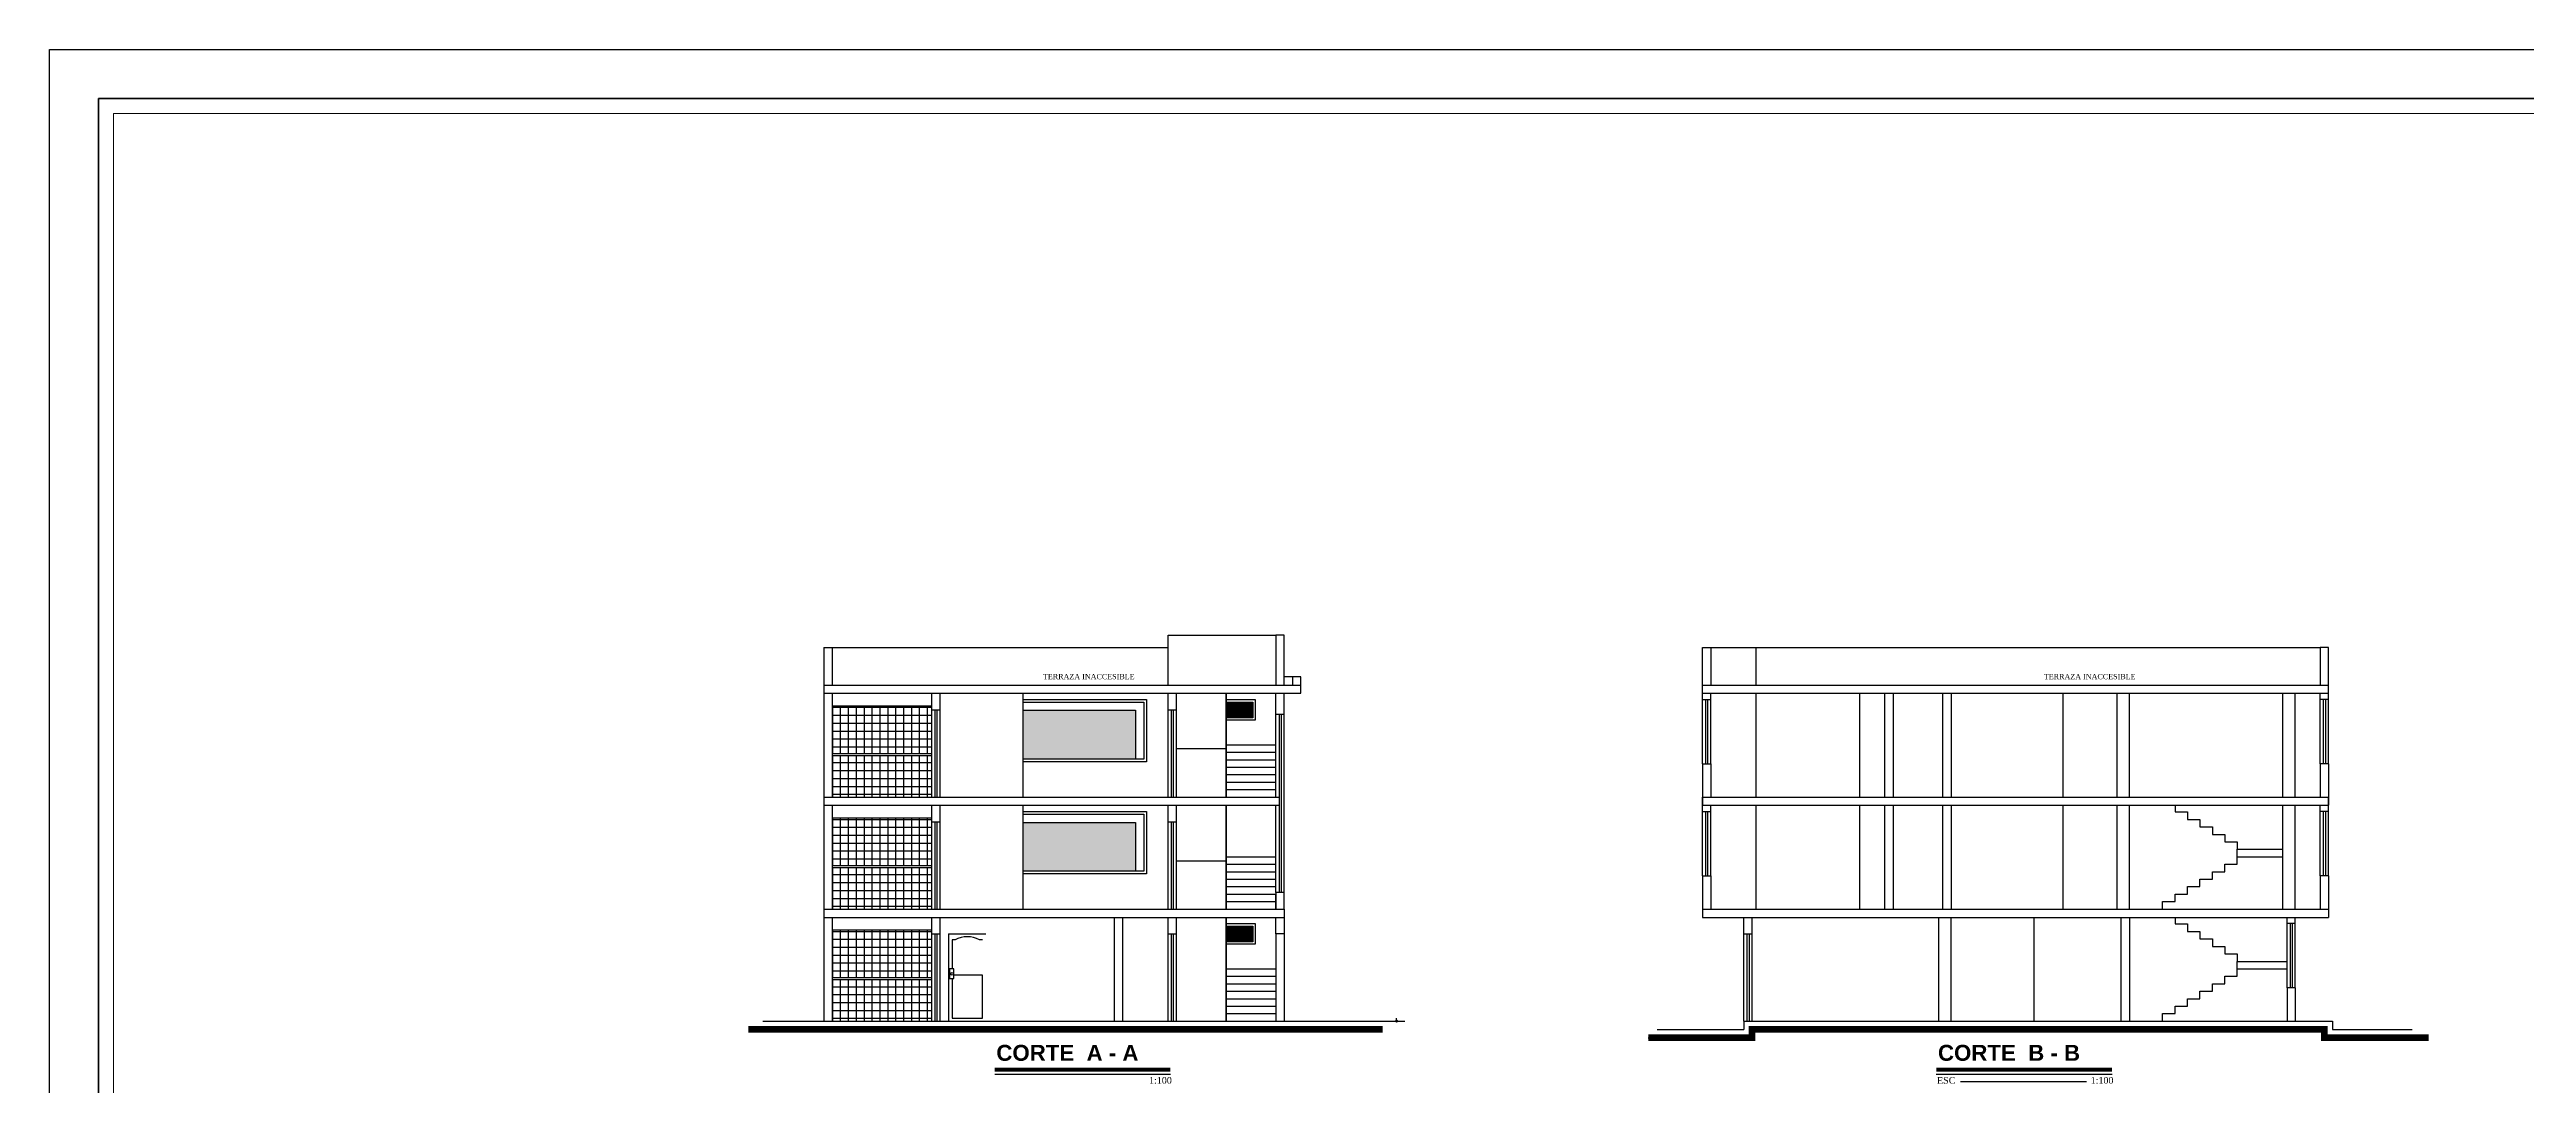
# Model space of a CAD drawing. Header units: millimetres. Extents: x 0 to 99.3, y 0 to 70.2.
# Drawn here: x 0 to 59.7, y 45.3 to 70.2 of the extents above; entities that cross this region are included whole.
import ezdxf

# ---------------------------------------------------------------- set-up
doc = ezdxf.new("R2010")
doc.units = ezdxf.units.MM
doc.layers.add('1_MARCO', color=7, linetype='Continuous', lineweight=35)
doc.layers.add('1_ROTULO', color=102, linetype='Continuous', lineweight=15)
for name, color, linetype in [('_AR_Membrete', 7, 'Continuous'), ('CERAMICA', 6, 'Continuous'), ('DIMENSIONES', 1, 'Continuous'), ('pared', 4, 'Continuous'), ('pisos', 1, 'Continuous'), ('PUERTAS', 2, 'Continuous'), ('SOMBRA2', 251, 'Continuous'), ('sombras1', 8, 'Continuous'), ('tierra', 5, 'Continuous'), ('VENTANAS', 3, 'Continuous')]:
    doc.layers.add(name, color=color, linetype=linetype)
doc.styles.get("Standard").update_dxf_attribs({"font": 'arial.ttf'})

# ---------------------------------------------------------------- blocks, each defined once
blk = doc.blocks.new('_Dot')
at = {"color": 0, "linetype": 'ByBlock', "lineweight": -2}
blk.add_line((-0.5, 0), (-1, 0), dxfattribs=at)
at = {"color": 0, "linetype": 'ByBlock', "lineweight": 0, "const_width": 0.5}
blk.add_lwpolyline([(-0.25, 0, 1), (0.25, 0, 1)], format="xyb", close=True, dxfattribs=at)

msp = doc.modelspace()

# ---------------------------------------------------------------- hatches: boundary and pattern name
at = {"layer": 'DIMENSIONES', "ltscale": 100}
h = msp.add_hatch(dxfattribs=at)
h.set_pattern_fill('NET', color=256, scale=0.06, angle=900, style=0)
h.set_pattern_definition([(180, (-7882.47836, 2942.36723), (-1e-16, -0.1905), []), (270, (-7882.47836, 2942.36723), (0.1905, -1e-16), [])])
h.paths.add_polyline_path([(21.279, 54.325), (21.279, 54.425), (18.879, 54.425), (18.879, 53.275), (21.279, 53.275)])
h.paths.add_polyline_path([(21.279, 53.225), (18.879, 53.225), (18.879, 52.225), (21.279, 52.225)])
h = msp.add_hatch(dxfattribs=at)
h.set_pattern_fill('NET', color=256, scale=0.06, angle=900, style=0)
h.set_pattern_definition([(180, (-7882.47836, 2939.66723), (-1e-16, -0.1905), []), (270, (-7882.47836, 2939.66723), (0.1905, -1e-16), [])])
h.paths.add_polyline_path([(21.279, 51.625), (21.279, 51.725), (18.879, 51.725), (18.879, 50.575), (21.279, 50.575)])
h.paths.add_polyline_path([(21.279, 50.525), (18.879, 50.525), (18.879, 49.525), (21.279, 49.525)])
h = msp.add_hatch(dxfattribs=at)
h.set_pattern_fill('NET', color=256, scale=0.06, angle=900, style=0)
h.set_pattern_definition([(180, (-7882.47836, 2936.96723), (-1e-16, -0.1905), []), (270, (-7882.47836, 2936.96723), (0.1905, -1e-16), [])])
h.paths.add_polyline_path([(21.279, 48.925), (21.279, 49.025), (18.879, 49.025), (18.879, 47.875), (21.279, 47.875)])
h.paths.add_polyline_path([(21.279, 47.825), (18.879, 47.825), (18.879, 46.825), (21.279, 46.825)])
at = {"layer": 'SOMBRA2', "ltscale": 200}
h = msp.add_hatch(color=256, dxfattribs=at)
h.dxf.hatch_style = 1
h.paths.add_polyline_path([(28.379, 54.365), (28.379, 54.135), (28.869, 54.135), (28.869, 54.365)])
h = msp.add_hatch(color=256, dxfattribs=at)
h.dxf.hatch_style = 1
h.paths.add_polyline_path([(23.479, 54.315), (23.479, 53.135), (26.194, 53.135), (26.194, 54.315)])
h = msp.add_hatch(color=256, dxfattribs=at)
h.dxf.hatch_style = 1
h.paths.add_polyline_path([(23.479, 51.615), (23.479, 50.435), (26.194, 50.435), (26.194, 51.615)])
h = msp.add_hatch(color=256, dxfattribs=at)
h.dxf.hatch_style = 1
h.paths.add_polyline_path([(28.869, 48.965), (28.379, 48.965), (28.379, 48.735), (28.869, 48.735)])
at = {"layer": 'sombras1', "ltscale": 0.27}
for points in [[(28.869, 54.365), (28.869, 54.135), (29.019, 54.135), (29.019, 54.515), (28.379, 54.515), (28.379, 54.365)], [(26.194, 54.315), (23.479, 54.315), (23.479, 53.135), (26.194, 53.135)], [(26.194, 51.615), (23.479, 51.615), (23.479, 50.435), (26.194, 50.435)], [(29.019, 49.115), (28.379, 49.115), (28.379, 48.965), (28.869, 48.965), (28.869, 48.735), (29.019, 48.735)]]:
    msp.add_hatch(color=256, dxfattribs=at).paths.add_polyline_path(points)

# ---------------------------------------------------------------- linework, layer by layer
at = {"ltscale": 150}
for p, q in [((26.979, 54.925), (26.979, 56.125)), ((26.979, 56.125), (29.579, 56.125)), ((40.065, 55.825), (41.165, 55.825)), ((41.165, 54.925), (41.165, 55.825)), ((29.979, 55.125), (29.779, 55.125)), ((23.479, 52.225), (23.479, 54.725)), ((28.379, 54.725), (28.379, 52.225)), ((28.379, 52.225), (28.379, 54.725)), ((41.165, 52.225), (41.165, 54.725)), ((43.665, 52.225), (43.665, 54.725)), ((48.565, 52.225), (48.565, 54.725)), ((49.865, 52.225), (49.865, 54.725)), ((50.165, 52.225), (50.165, 54.725)), ((28.379, 53.383), (27.179, 53.383)), ((28.379, 53.485), (29.579, 53.485)), ((28.379, 53.305), (29.579, 53.305)), ((28.379, 53.125), (29.579, 53.125)), ((28.379, 52.945), (29.579, 52.945)), ((28.379, 52.765), (29.579, 52.765)), ((28.379, 52.585), (29.579, 52.585)), ((23.479, 49.525), (23.479, 52.025)), ((28.379, 52.405), (29.579, 52.405)), ((28.379, 52.025), (28.379, 49.525)), ((28.379, 49.525), (28.379, 52.025)), ((41.165, 49.525), (41.165, 52.025)), ((43.665, 49.525), (43.665, 52.025)), ((48.565, 49.525), (48.565, 52.025)), ((49.865, 49.525), (49.865, 52.025)), ((50.165, 49.525), (50.165, 52.025)), ((28.379, 50.785), (29.579, 50.785)), ((29.319, 50.785), (29.579, 50.785)), ((28.379, 50.683), (27.179, 50.683)), ((28.379, 50.605), (29.579, 50.605)), ((28.379, 50.425), (29.579, 50.425)), ((28.379, 50.245), (29.579, 50.245)), ((28.379, 50.065), (29.579, 50.065)), ((28.379, 49.885), (29.579, 49.885)), ((28.379, 49.705), (29.579, 49.705)), ((28.379, 49.705), (29.579, 49.705)), ((28.379, 49.325), (28.379, 46.825)), ((28.379, 46.825), (28.379, 49.325)), ((47.865, 46.825), (47.865, 49.325)), ((29.579, 48.925), (29.579, 46.825)), ((29.779, 48.925), (29.779, 46.825)), ((28.379, 48.085), (29.579, 48.085)), ((28.379, 47.905), (29.579, 47.905)), ((28.379, 47.725), (29.579, 47.725)), ((28.379, 47.545), (29.579, 47.545)), ((28.379, 47.365), (29.579, 47.365)), ((28.379, 47.185), (29.579, 47.185)), ((28.379, 47.005), (29.579, 47.005))]:
    msp.add_line(p, q, dxfattribs=at)
at = {"ltscale": 100}
for points in [[(23.479, 54.575), (26.454, 54.575), (26.454, 53.075), (23.479, 53.075)], [(23.479, 51.875), (26.454, 51.875), (26.454, 50.375), (23.479, 50.375)]]:
    msp.add_lwpolyline(points, dxfattribs=at)
at = {"layer": '1_MARCO', "color": 7}
msp.add_lwpolyline([(1.182, 1.182), (87.504, 1.182), (87.504, 69.057), (1.182, 69.057)], close=True, dxfattribs=at)
at = {"layer": '1_ROTULO', "color": 7}
msp.add_lwpolyline([(1.539, 1.539), (87.147, 1.539), (87.147, 68.7), (1.539, 68.7)], close=True, dxfattribs=at)
at = {"layer": '_AR_Membrete'}
msp.add_lwpolyline([(0, 70.239), (99.329, 70.239), (99.329, 0), (0, 0)], close=True, dxfattribs=at)
at = {"layer": 'CERAMICA', "ltscale": 0.4}
for p, q in [((51.265, 52.025), (51.265, 51.865)), ((51.265, 51.865), (51.565, 51.865)), ((51.565, 51.865), (51.565, 51.685)), ((51.565, 51.685), (51.865, 51.685)), ((51.865, 51.685), (51.865, 51.505)), ((51.865, 51.505), (52.165, 51.505)), ((52.165, 51.505), (52.165, 51.325)), ((52.165, 51.325), (52.465, 51.325)), ((52.465, 51.325), (52.465, 51.145)), ((52.465, 51.145), (52.765, 51.145)), ((52.765, 51.145), (52.765, 50.965)), ((52.765, 50.605), (52.765, 50.965)), ((52.765, 50.965), (53.865, 50.965)), ((52.765, 50.785), (53.865, 50.785)), ((51.865, 50.065), (51.865, 50.245)), ((51.865, 50.245), (52.165, 50.245)), ((52.165, 50.245), (52.165, 50.425)), ((52.165, 50.425), (52.465, 50.425)), ((52.465, 50.425), (52.465, 50.605)), ((52.465, 50.605), (52.765, 50.605)), ((50.965, 49.525), (50.965, 49.705)), ((50.965, 49.705), (51.265, 49.705)), ((51.265, 49.705), (51.265, 49.885)), ((51.265, 49.885), (51.565, 49.885)), ((51.565, 49.885), (51.565, 50.065)), ((51.565, 50.065), (51.865, 50.065)), ((51.265, 49.325), (51.265, 49.165)), ((51.265, 49.165), (51.565, 49.165)), ((51.565, 49.165), (51.565, 48.985)), ((51.565, 48.985), (51.865, 48.985)), ((51.865, 48.985), (51.865, 48.805)), ((51.865, 48.805), (52.165, 48.805)), ((52.165, 48.805), (52.165, 48.625)), ((52.165, 48.625), (52.465, 48.625)), ((52.465, 48.625), (52.465, 48.445)), ((52.465, 48.445), (52.765, 48.445)), ((52.765, 48.445), (52.765, 48.265)), ((52.465, 47.725), (52.465, 47.905)), ((52.465, 47.905), (52.765, 47.905)), ((52.765, 47.905), (52.765, 48.265)), ((52.765, 48.265), (53.965, 48.265)), ((52.765, 48.085), (53.965, 48.085)), ((51.565, 47.185), (51.565, 47.365)), ((51.565, 47.365), (51.865, 47.365)), ((51.865, 47.365), (51.865, 47.545)), ((51.865, 47.545), (52.165, 47.545)), ((52.165, 47.545), (52.165, 47.725)), ((52.165, 47.725), (52.465, 47.725)), ((50.965, 46.825), (50.965, 47.005)), ((50.965, 47.005), (51.265, 47.005)), ((51.265, 47.005), (51.265, 47.185)), ((51.265, 47.185), (51.565, 47.185))]:
    msp.add_line(p, q, dxfattribs=at)
at = {"layer": 'DIMENSIONES', "ltscale": 100}
for p, q in [((18.879, 54.425), (21.279, 54.425)), ((39.94, 54.575), (39.94, 53.025)), ((39.94, 54.575), (39.94, 53.025)), ((39.99, 54.575), (39.99, 53.025)), ((39.99, 54.575), (39.99, 53.025)), ((53.865, 52.225), (53.865, 54.725)), ((54.165, 52.225), (54.165, 54.725)), ((54.84, 54.575), (54.84, 53.025)), ((54.84, 54.575), (54.84, 53.025)), ((54.89, 54.575), (54.89, 53.025)), ((54.89, 54.575), (54.89, 53.025)), ((21.354, 54.325), (21.354, 52.225)), ((21.354, 54.325), (21.354, 52.225)), ((21.404, 54.325), (21.404, 52.225)), ((21.404, 54.325), (21.404, 52.225)), ((27.054, 54.325), (27.054, 52.225)), ((27.054, 54.325), (27.054, 52.225)), ((27.104, 54.325), (27.104, 52.225)), ((27.104, 54.325), (27.104, 52.225)), ((29.654, 54.225), (29.654, 52.225)), ((29.654, 54.225), (29.654, 52.225)), ((29.704, 54.225), (29.704, 52.225)), ((29.704, 54.225), (29.704, 52.225)), ((18.879, 53.275), (21.279, 53.275)), ((18.879, 53.225), (21.279, 53.225)), ((29.654, 52.025), (29.654, 49.925)), ((29.654, 52.025), (29.654, 49.925)), ((29.704, 52.225), (29.704, 49.925)), ((29.704, 52.225), (29.704, 49.925)), ((53.865, 49.525), (53.865, 52.025)), ((54.165, 49.525), (54.165, 52.025)), ((18.879, 51.725), (21.279, 51.725)), ((21.354, 51.625), (21.354, 49.525)), ((21.354, 51.625), (21.354, 49.525)), ((21.404, 51.625), (21.404, 49.525)), ((21.404, 51.625), (21.404, 49.525)), ((27.054, 51.625), (27.054, 49.525)), ((27.054, 51.625), (27.054, 49.525)), ((27.104, 51.625), (27.104, 49.525)), ((27.104, 51.625), (27.104, 49.525)), ((39.94, 51.875), (39.94, 50.325)), ((39.94, 51.875), (39.94, 50.325)), ((39.99, 51.875), (39.99, 50.325)), ((39.99, 51.875), (39.99, 50.325)), ((54.84, 51.875), (54.84, 50.325)), ((54.84, 51.875), (54.84, 50.325)), ((54.89, 51.875), (54.89, 50.325)), ((54.89, 51.875), (54.89, 50.325)), ((18.879, 50.575), (21.279, 50.575)), ((18.879, 50.525), (21.279, 50.525)), ((18.879, 49.025), (21.279, 49.025)), ((54.04, 49.175), (54.04, 47.625)), ((54.04, 49.175), (54.04, 47.625)), ((54.09, 49.175), (54.09, 47.625)), ((54.09, 49.175), (54.09, 47.625)), ((21.354, 48.925), (21.354, 46.825)), ((21.354, 48.925), (21.354, 46.825)), ((21.404, 48.925), (21.404, 46.825)), ((21.404, 48.925), (21.404, 46.825)), ((27.054, 48.925), (27.054, 46.825)), ((27.054, 48.925), (27.054, 46.825)), ((27.104, 48.925), (27.104, 46.825)), ((27.104, 48.925), (27.104, 46.825)), ((40.94, 48.925), (40.94, 46.825)), ((40.94, 48.925), (40.94, 46.825)), ((40.99, 48.925), (40.99, 46.825)), ((40.99, 48.925), (40.99, 46.825)), ((18.879, 47.875), (21.279, 47.875)), ((18.879, 47.825), (21.279, 47.825))]:
    msp.add_line(p, q, dxfattribs=at)
at = {"layer": 'DIMENSIONES'}
for p, q in [((28.379, 54.365), (28.869, 54.365)), ((28.869, 54.365), (28.869, 54.135)), ((23.479, 54.315), (26.194, 54.315)), ((26.194, 54.315), (26.194, 53.135)), ((23.479, 51.615), (26.194, 51.615)), ((26.194, 51.615), (26.194, 50.435)), ((28.379, 48.965), (28.869, 48.965)), ((28.869, 48.965), (28.869, 48.735))]:
    msp.add_line(p, q, dxfattribs=at)
at = {"layer": 'DIMENSIONES', "color": 1, "ltscale": 150}
msp.add_line((31.242, 46.825), (32.688, 46.825), dxfattribs=at)
at = {"layer": 'pared', "ltscale": 150}
for p, q in [((18.679, 55.825), (18.679, 46.825)), ((18.679, 55.825), (18.879, 55.825)), ((18.879, 55.825), (18.879, 54.925)), ((29.779, 56.125), (29.579, 56.125)), ((29.579, 56.125), (29.579, 54.925)), ((29.779, 54.925), (29.779, 56.125)), ((39.865, 54.725), (39.865, 55.825)), ((39.865, 55.825), (40.065, 55.825)), ((40.065, 55.825), (40.065, 54.925)), ((54.965, 55.825), (54.765, 55.825)), ((54.765, 55.825), (54.765, 54.925)), ((54.965, 54.925), (54.965, 55.825)), ((30.179, 55.125), (29.979, 55.125)), ((30.179, 55.125), (29.979, 55.125)), ((29.979, 55.125), (29.979, 54.925)), ((30.179, 54.725), (30.179, 55.125)), ((18.679, 54.925), (30.179, 54.925)), ((18.679, 54.725), (29.779, 54.725)), ((18.879, 54.725), (18.879, 52.225)), ((29.779, 54.725), (30.179, 54.725)), ((39.865, 54.925), (54.965, 54.925)), ((39.865, 54.725), (54.965, 54.725)), ((44.265, 52.225), (44.265, 54.725)), ((44.465, 54.725), (44.465, 52.225)), ((45.665, 52.225), (45.665, 54.725)), ((45.865, 54.725), (45.865, 52.225)), ((18.679, 52.225), (29.654, 52.225)), ((18.679, 52.025), (29.654, 52.025)), ((18.879, 52.025), (18.879, 49.525)), ((29.654, 52.225), (29.654, 52.025)), ((39.865, 52.225), (54.965, 52.225)), ((39.865, 52.025), (54.965, 52.025)), ((44.265, 49.525), (44.265, 52.025)), ((44.465, 52.025), (44.465, 49.525)), ((45.665, 49.525), (45.665, 52.025)), ((45.865, 52.025), (45.865, 49.525)), ((29.779, 49.925), (29.579, 49.925)), ((29.579, 49.925), (29.579, 49.525)), ((29.779, 49.525), (29.779, 49.925)), ((18.679, 49.525), (29.779, 49.525)), ((18.679, 49.325), (29.779, 49.325)), ((18.879, 49.325), (18.879, 46.825)), ((25.679, 49.325), (25.679, 46.825)), ((25.879, 49.325), (25.879, 46.825)), ((29.579, 48.925), (29.579, 49.325)), ((29.779, 49.525), (29.779, 48.925)), ((39.865, 49.525), (54.965, 49.525)), ((39.865, 49.325), (54.965, 49.325)), ((49.965, 46.825), (49.965, 49.325)), ((50.165, 49.325), (50.165, 46.825)), ((29.779, 48.925), (29.579, 48.925)), ((17.203, 46.825), (31.761, 46.825)), ((38.772, 46.625), (40.865, 46.625)), ((40.865, 46.825), (55.065, 46.825)), ((40.865, 46.825), (40.865, 46.825)), ((40.865, 46.825), (40.865, 46.625)), ((41.065, 46.625), (54.865, 46.625)), ((41.065, 46.625), (41.065, 46.425)), ((54.165, 46.825), (55.065, 46.825)), ((54.865, 46.625), (54.865, 46.425)), ((55.065, 46.825), (55.065, 46.625)), ((55.065, 46.625), (56.981, 46.625)), ((38.561, 46.425), (41.065, 46.425)), ((54.865, 46.425), (57.25, 46.425))]:
    msp.add_line(p, q, dxfattribs=at)
at = {"layer": 'pared', "ltscale": 100}
for p, q in [((21.279, 54.325), (21.279, 54.725)), ((26.979, 54.325), (26.979, 54.725)), ((29.579, 54.225), (29.579, 54.725)), ((39.865, 54.575), (39.865, 54.925)), ((54.965, 54.575), (54.965, 54.925)), ((40.065, 53.025), (40.065, 52.225)), ((54.765, 53.025), (54.765, 52.225)), ((21.279, 51.625), (21.279, 52.025)), ((26.979, 51.625), (26.979, 52.025)), ((39.865, 51.875), (39.865, 52.225)), ((54.965, 51.875), (54.965, 52.225)), ((40.065, 50.325), (40.065, 49.525)), ((54.765, 50.325), (54.765, 49.525)), ((21.279, 48.925), (21.279, 49.325)), ((26.979, 48.925), (26.979, 49.325)), ((40.865, 48.925), (40.865, 49.325)), ((54.165, 49.175), (54.165, 49.325)), ((53.965, 47.625), (53.965, 46.825))]:
    msp.add_line(p, q, dxfattribs=at)
at = {"layer": 'pared', "ltscale": 200}
for p, q in [((21.479, 54.325), (21.479, 54.725)), ((27.179, 54.325), (27.179, 54.725)), ((29.779, 54.225), (29.779, 54.725)), ((40.065, 54.575), (40.065, 54.725)), ((54.765, 54.575), (54.765, 54.725)), ((39.865, 53.025), (39.865, 52.025)), ((54.965, 53.025), (54.965, 52.025)), ((21.479, 51.625), (21.479, 52.025)), ((27.179, 51.625), (27.179, 52.025)), ((40.065, 51.875), (40.065, 52.025)), ((54.765, 51.875), (54.765, 52.025)), ((39.865, 50.325), (39.865, 49.325)), ((54.965, 50.325), (54.965, 49.325)), ((21.479, 48.925), (21.479, 49.325)), ((27.179, 48.925), (27.179, 49.325)), ((41.065, 48.925), (41.065, 49.325)), ((53.965, 49.175), (53.965, 49.325)), ((54.165, 47.625), (54.165, 46.825))]:
    msp.add_line(p, q, dxfattribs=at)
at = {"layer": 'pared', "ltscale": 0.2}
for p, q in [((39.865, 54.575), (40.065, 54.575)), ((54.965, 54.575), (54.765, 54.575)), ((21.279, 54.325), (21.479, 54.325)), ((26.979, 54.325), (27.179, 54.325)), ((29.579, 54.225), (29.779, 54.225)), ((39.865, 53.025), (40.065, 53.025)), ((54.965, 53.025), (54.765, 53.025)), ((21.279, 51.625), (21.479, 51.625)), ((26.979, 51.625), (27.179, 51.625)), ((39.865, 51.875), (40.065, 51.875)), ((54.965, 51.875), (54.765, 51.875)), ((39.865, 50.325), (40.065, 50.325)), ((54.965, 50.325), (54.765, 50.325)), ((54.165, 49.175), (53.965, 49.175)), ((21.279, 48.925), (21.479, 48.925)), ((26.979, 48.925), (27.179, 48.925)), ((40.865, 48.925), (41.065, 48.925)), ((54.165, 47.625), (53.965, 47.625))]:
    msp.add_line(p, q, dxfattribs=at)
at = {"layer": 'pared', "ltscale": 0.4}
for p, q in [((39.865, 54.575), (40.065, 54.575)), ((54.965, 54.575), (54.765, 54.575)), ((21.279, 54.325), (21.479, 54.325)), ((26.979, 54.325), (27.179, 54.325)), ((29.579, 54.225), (29.779, 54.225)), ((21.279, 51.625), (21.479, 51.625)), ((26.979, 51.625), (27.179, 51.625)), ((39.865, 51.875), (40.065, 51.875)), ((54.965, 51.875), (54.765, 51.875)), ((54.165, 49.175), (53.965, 49.175)), ((21.279, 48.925), (21.479, 48.925)), ((26.979, 48.925), (27.179, 48.925)), ((40.865, 48.925), (41.065, 48.925))]:
    msp.add_line(p, q, dxfattribs=at)
at = {"layer": 'pisos', "ltscale": 150}
for p, q in [((45.565, 46.825), (45.565, 49.325)), ((45.865, 46.825), (45.865, 49.325))]:
    msp.add_line(p, q, dxfattribs=at)
at = {"layer": 'PUERTAS', "ltscale": 0.4}
for p, q in [((18.879, 55.825), (26.979, 55.825)), ((41.165, 55.825), (54.765, 55.825)), ((39.865, 53.025), (39.865, 54.575)), ((40.065, 53.025), (40.065, 54.575)), ((54.765, 53.025), (54.765, 54.575)), ((54.965, 53.025), (54.965, 54.575)), ((21.279, 52.225), (21.279, 54.325)), ((21.479, 52.225), (21.479, 54.325)), ((26.979, 52.225), (26.979, 54.325)), ((27.179, 52.225), (27.179, 54.325)), ((29.579, 52.225), (29.579, 54.225)), ((29.779, 52.225), (29.779, 54.225)), ((29.579, 49.925), (29.579, 52.025)), ((29.779, 49.525), (29.779, 52.225)), ((21.279, 49.525), (21.279, 51.625)), ((21.479, 49.525), (21.479, 51.625)), ((26.979, 49.525), (26.979, 51.625)), ((27.179, 49.525), (27.179, 51.625)), ((39.865, 50.325), (39.865, 51.875)), ((40.065, 50.325), (40.065, 51.875)), ((54.765, 50.325), (54.765, 51.875)), ((54.965, 50.325), (54.965, 51.875)), ((29.579, 49.525), (29.579, 49.885)), ((53.965, 47.625), (53.965, 49.175)), ((54.165, 47.625), (54.165, 49.175)), ((21.279, 46.825), (21.279, 48.925)), ((21.479, 46.825), (21.479, 48.925)), ((21.679, 48.925), (21.679, 46.825)), ((21.679, 48.925), (22.579, 48.925)), ((21.839, 48.785), (21.769, 48.785)), ((21.769, 48.785), (21.769, 48.084)), ((22.502, 48.785), (22.431, 48.785)), ((26.979, 46.825), (26.979, 48.925)), ((27.179, 46.825), (27.179, 48.925)), ((40.865, 46.825), (40.865, 48.925)), ((41.065, 46.825), (41.065, 48.925)), ((49.955, 48.785), (49.965, 48.785)), ((22.797, 45.548), (27.032, 45.548)), ((22.797, 45.548), (27.036, 45.548)), ((45.507, 45.548), (49.743, 45.548)), ((45.507, 45.548), (49.746, 45.548)), ((46.092, 45.368), (49.126, 45.368))]:
    msp.add_line(p, q, dxfattribs=at)
at = {"layer": 'PUERTAS', "ltscale": 0.2}
for points in [[(23.479, 54.515), (26.394, 54.515), (26.394, 53.135), (23.479, 53.135)], [(23.479, 54.515), (26.394, 54.515), (26.394, 53.135), (23.479, 53.135)], [(23.479, 54.515), (26.394, 54.515), (26.394, 53.135), (23.479, 53.135)], [(28.379, 54.515), (29.019, 54.515), (29.019, 54.135), (28.379, 54.135)], [(28.379, 54.515), (29.019, 54.515), (29.019, 54.135), (28.379, 54.135)], [(28.379, 54.515), (29.019, 54.515), (29.019, 54.135), (28.379, 54.135)], [(23.479, 51.815), (26.394, 51.815), (26.394, 50.435), (23.479, 50.435)], [(23.479, 51.815), (26.394, 51.815), (26.394, 50.435), (23.479, 50.435)], [(23.479, 51.815), (26.394, 51.815), (26.394, 50.435), (23.479, 50.435)], [(28.379, 49.115), (29.019, 49.115), (29.019, 48.735), (28.379, 48.735)], [(28.379, 49.115), (29.019, 49.115), (29.019, 48.735), (28.379, 48.735)], [(28.379, 49.115), (29.019, 49.115), (29.019, 48.735), (28.379, 48.735)]]:
    msp.add_lwpolyline(points, dxfattribs=at)
at = {"layer": 'PUERTAS', "ltscale": 0.4}
for points in [[(28.379, 54.575), (29.079, 54.575), (29.079, 54.075), (28.379, 54.075)], [(28.379, 49.175), (29.079, 49.175), (29.079, 48.675), (28.379, 48.675)], [(21.769, 47.848), (21.769, 46.895), (22.502, 46.895), (22.502, 47.931), (21.811, 47.931)]]:
    msp.add_lwpolyline(points, dxfattribs=at)
msp.add_lwpolyline([(21.811, 48.084), (21.709, 48.084), (21.709, 47.848), (21.811, 47.848)], close=True, dxfattribs=at)
at = {"layer": 'PUERTAS', "ltscale": 0.4, "const_width": 0.096}
for points in [[(22.796, 45.654), (27.034, 45.654)], [(45.507, 45.654), (49.745, 45.654)]]:
    msp.add_lwpolyline(points, dxfattribs=at)
at = {"layer": 'PUERTAS', "ltscale": 0.4}
msp.add_circle((21.767, 47.965), 0.0317, dxfattribs=at)
msp.add_arc((22.135, 48.195), 0.661, 63.38301, 116.61699, dxfattribs=at)
at = {"layer": 'tierra', "ltscale": 150, "const_width": 0.16}
for points in [[(16.852, 46.625), (32.153, 46.625)], [(38.561, 46.425), (41.065, 46.425), (41.065, 46.625), (54.865, 46.625), (54.865, 46.425), (57.384, 46.425)]]:
    msp.add_lwpolyline(points, dxfattribs=at)

# ---------------------------------------------------------------- block references
at = {"layer": 'DIMENSIONES', "color": 1, "ltscale": 150, "xscale": 0.07, "yscale": 0.07, "zscale": 0.07, "rotation": 270}
msp.add_blockref('_Dot', (32.488, 46.825), dxfattribs=at)

# ---------------------------------------------------------------- texts
at = {"layer": 'PUERTAS', "ltscale": 0.4, "attachment_point": 1}
for s, insert, char_height in [('{\\fTimes New Roman|b0|i0|c0|p18;TERRAZA INACCESIBLE}', (23.96, 55.192), 0.1274), ('{\\fTimes New Roman|b0|i0|c0|p18;TERRAZA INACCESIBLE}', (48.101, 55.192), 0.1274), ('{\\fTimes New Roman|b0|i0|c0|p18;1:100}', (26.518, 45.476), 0.16), ('{\\fTimes New Roman|b0|i0|c0|p18;ESC                }', (45.524, 45.476), 0.16), ('{\\fTimes New Roman|b0|i0|c0|p18;1:100}', (49.229, 45.476), 0.16)]:
    msp.add_mtext(s, dxfattribs=dict(at, insert=insert, char_height=char_height))
at = {"layer": 'VENTANAS', "ltscale": 0.4, "char_height": 0.38407, "attachment_point": 1}
for s, insert in [('{\\fSwis721 Ex BT|b1|i0|c0|p34;CORTE  A - A}', (22.836, 46.252)), ('{\\fSwis721 Ex BT|b1|i0|c0|p34;CORTE  B - B}', (45.547, 46.252))]:
    msp.add_mtext(s, dxfattribs=dict(at, insert=insert))

doc.saveas('drawing.dxf')
